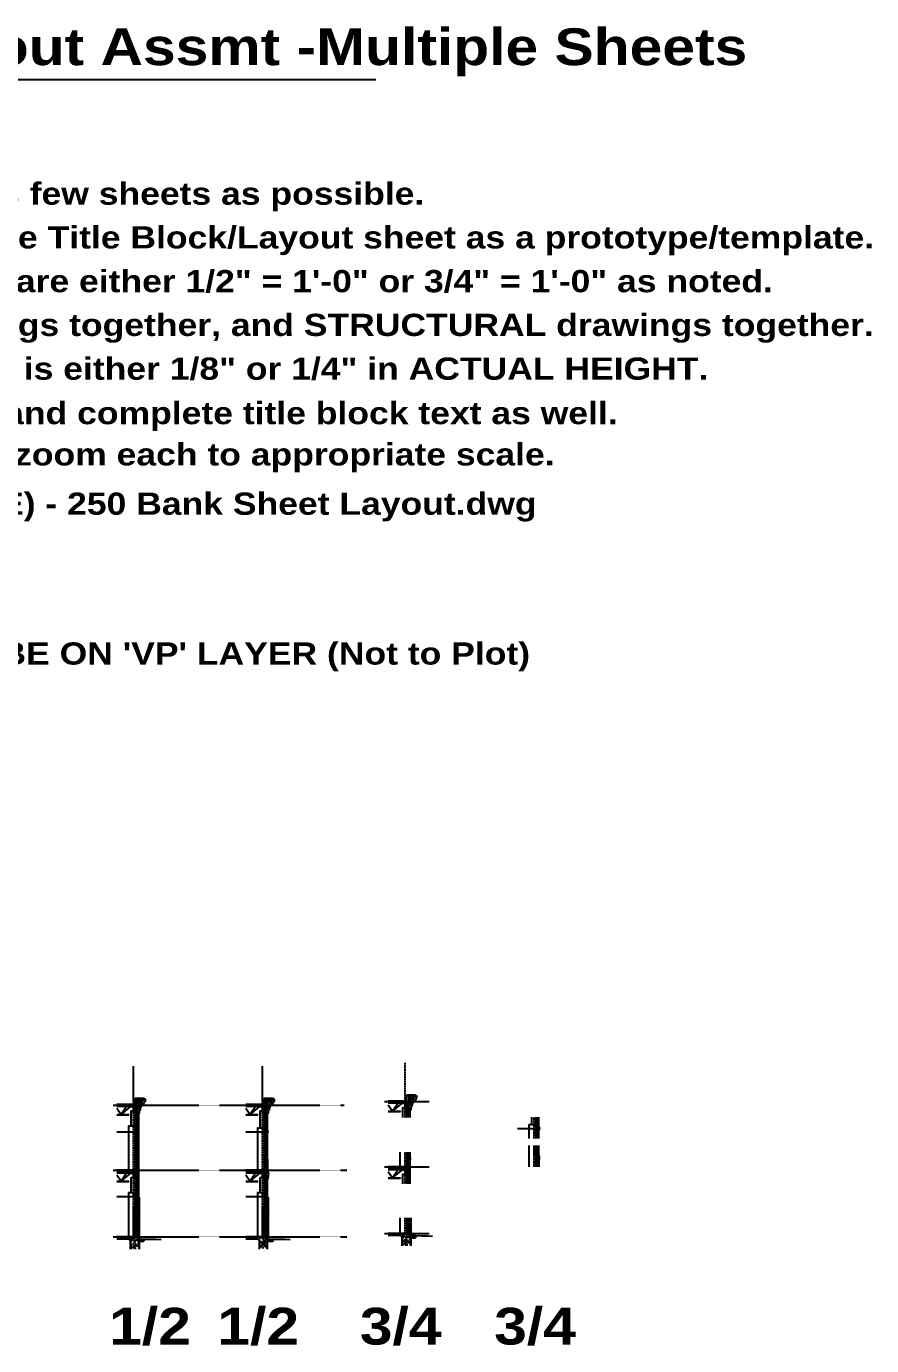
# Model space of a CAD drawing. Header units: inches. Extents: x -37 to 8263, y -3768 to 3636.
# Drawn here: x 3780 to 6064, y 72 to 3636 of the extents above; entities that cross this region are included whole.
import ezdxf

# ---------------------------------------------------------------- set-up
doc = ezdxf.new("R2010")
doc.units = ezdxf.units.IN
doc.header["$MEASUREMENT"] = 0
doc.linetypes.add('DASHDOT2', pattern=[0.5, 0.25, -0.125, 0, -0.125])
doc.linetypes.add('DASHDOTX2', pattern=[2, 1, -0.5, 0, -0.5])
for name, color, linetype in [('poche', 1, 'Continuous'), ('STRUCTURE', 1, 'DASHDOTX2'), ('WALLS', 4, 'Continuous'), ('WINDOWS', 2, 'Continuous')]:
    doc.layers.add(name, color=color, linetype=linetype)
doc.styles.add('ARIAL BLACK', font='')
doc.styles.get('ARIAL BLACK').set_extended_font_data('Arial Black')
doc.linetypes.add('BATTING', pattern='A,0.0001,-0.1,[134,ltypeshp.shx,S=0.1,R=0,X=-0.1,Y=0],-0.2,[134,ltypeshp.shx,S=0.1,R=180,X=0.1,Y=0],-0.1', length=0.4001)
pattern_1 = [(50, (0, 0), (14.345204, -1.255043), [1.5, -16.5]), (355, (0, 0), (-2.775027, 15.043843), [1.2, -13.2]), (100.4514, (1.195, -0.105), (11.570188, 13.78879), [1.274804, -14.02284]), (46.1842, (0, 4), (21.34482, -3.31038), [2.25, -24.75]), (96.6356, (1.779, 3.724), (18.69325, 19.48236), [1.91221, -21.03426]), (351.1842, (0, 4), (18.69324, 19.48237), [1.8, -19.8]), (21, (2, 3), (11.93814, -8.052378), [1.5, -16.5]), (326, (2, 3), (4.866307, 14.503), [1.2, -13.2]), (71.4514, (2.995, 2.329), (16.804453, 6.45061), [1.274804, -14.02284]), (37.5, (0, 0), (0.243197, 6.657877), [0, -13.04, 0, -13.4, 0, -13.25]), (7.5, (0, 0), (5.261391, 7.888234), [0, -7.64, 0, -12.74, 0, -5.05]), (327.5, (-4.46, 0), (10.676449, -0.4510974), [0, -5, 0, -15.6, 0, -20.7]), (317.5, (-6.46, 0), (11.663723, 2.0021), [0, -6.5, 0, -10.36, 0, -14.7])]
pattern_2 = [(37.5, (0, 0), (-0.1259867, 3.8536475), [0, -3.04, 0, -3.4, 0, -3.25]), (7.5, (0, 0), (3.5395534, 5.644292), [0, -1.64, 0, -2.74, 0, -1.05]), (327.5, (-2.46, 0), (6.2282837, 0.011318), [0, -1, 0, -3.6, 0, -4.7]), (317.5, (-2.46, 0), (6.012253, 1.755351), [0, -0.5, 0, -2.36, 0, -2.7])]
pattern_3 = [(50, (733.936, 9.084), (14.345204, -1.255043), [1.5, -16.5]), (355, (733.936, 9.084), (-2.775027, 15.043843), [1.2, -13.2]), (100.4514, (735.132, 8.98), (11.570188, 13.78879), [1.274804, -14.02284]), (46.1842, (733.936, 13.084), (21.34482, -3.31038), [2.25, -24.75]), (96.6356, (735.715, 12.808), (18.69325, 19.48236), [1.91221, -21.03426]), (351.1842, (733.936, 13.084), (18.69324, 19.48237), [1.8, -19.8]), (21, (735.936, 12.084), (11.93814, -8.052378), [1.5, -16.5]), (326, (735.936, 12.084), (4.866307, 14.503), [1.2, -13.2]), (71.4514, (736.931, 11.413), (16.804453, 6.45061), [1.274804, -14.02284]), (37.5, (733.936, 9.084), (0.243197, 6.657877), [0, -13.04, 0, -13.4, 0, -13.25]), (7.5, (733.936, 9.084), (5.261391, 7.888234), [0, -7.64, 0, -12.74, 0, -5.05]), (327.5, (729.476, 9.084), (10.676449, -0.4510974), [0, -5, 0, -15.6, 0, -20.7]), (317.5, (727.476, 9.084), (11.663723, 2.0021), [0, -6.5, 0, -10.36, 0, -14.7])]

msp = doc.modelspace()

# ---------------------------------------------------------------- hatches: boundary and pattern name
at = {"layer": 'poche'}
h = msp.add_hatch(dxfattribs=at)
h.set_pattern_fill('AR-SAND', color=256, scale=2, style=0)
h.set_pattern_definition(pattern_2)
h.paths.add_polyline_path([(4098.3, 731.1), (4100.3, 731.1), (4100.3, 739.1), (4097.6, 739.1), (4094.8, 739.1), (4094.8, 733.9), (4087.8, 722.1), (4093.3, 722.1, -0.049635), (4096.3, 724.1), (4096.3, 727.1), (4098.3, 727.1)])
h.paths.add_polyline_path([(4093.3, 722.1), (4087.8, 722.1), (4079.3, 708), (4079.3, 699.1), (4082.3, 699.1), (4084.8, 699.1), (4084.8, 707.1), (4086.8, 707.1, -0.238935)])
h.paths.add_polyline_path([(4082.3, 699.1), (4079.3, 699.1), (4079.3, 572.1), (4082.3, 572.1)])
h.paths.add_polyline_path([(4082.3, 566.1, 1), (4082.3, 570.1), (4082.3, 572.1), (4079.3, 572.1), (4079.3, 564.1), (4082.3, 564.1)])
h = msp.add_hatch(dxfattribs=at)
h.set_pattern_fill('AR-SAND', color=256, scale=2, style=0)
h.set_pattern_definition(pattern_2)
h.paths.add_polyline_path([(4447, 731.1), (4449, 731.1), (4449, 739.1), (4446.3, 739.1), (4443.5, 739.1), (4443.5, 733.9), (4436.5, 722.1), (4442, 722.1, -0.049635), (4445, 724.1), (4445, 727.1), (4447, 727.1)])
h.paths.add_polyline_path([(4442, 722.1), (4436.5, 722.1), (4428, 708), (4428, 699.1), (4431, 699.1), (4433.5, 699.1), (4433.5, 707.1), (4435.5, 707.1, -0.238935)])
h.paths.add_polyline_path([(4431, 699.1), (4428, 699.1), (4428, 652.1), (4431, 652.1)])
h.paths.add_polyline_path([(4432.9, 652.1), (4431, 652.1), (4428, 652.1), (4428, 648.1), (4432.9, 648.1)])
h.paths.add_polyline_path([(4433, 576.1), (4428, 576.1), (4428, 570.1), (4431, 570.1)])
h.paths.add_polyline_path([(4431, 570.1), (4428, 570.1), (4428, 564.1), (4431, 564.1), (4431, 566.1, 1)])
h.paths.add_polyline_path([(4431, 564.1), (4428, 564.1), (4428, 546.1), (4431, 546.1)])
h.paths.add_polyline_path([(4431, 546.1), (4428, 546.1), (4428, 540.1), (4431, 540.1)])
h.paths.add_polyline_path([(4435, 540.1), (4431, 540.1), (4428, 540.1), (4428, 522.1), (4431, 522.1), (4433, 522.1)])
h.paths.add_polyline_path([(4433, 394.1), (4431, 396.1), (4428, 396.1), (4428, 390.1), (4430, 390.1), (4433, 390.1)])
h.paths.add_polyline_path([(4430, 390.1), (4428, 390.1), (4428, 366.1), (4430, 366.1)])
h.paths.add_polyline_path([(4430, 366.1), (4428, 366.1), (4428, 360.1), (4430, 360.1)])
h = msp.add_hatch(dxfattribs=at)
h.set_pattern_fill('AR-CONC', color=256, scale=2, style=0)
h.set_pattern_definition(pattern_1)
h.paths.add_polyline_path([(4068.3, 546.1), (4027, 546.1), (4027, 540.1), (4068.3, 540.1)])
h.paths.add_polyline_path([(4078.3, 546.1), (4068.3, 546.1), (4068.3, 540.1), (4078.3, 540.1)])
h.paths.add_polyline_path([(4055.3, 366.1), (4027, 366.1), (4027, 360.1), (4055.3, 360.1)])
h.paths.add_polyline_path([(4055.3, 366.1), (4055.3, 360.1), (4056.5, 360.1), (4060.3, 356.4), (4060.3, 335), (4084.3, 335), (4084.3, 360.1), (4079.3, 360.1), (4079.3, 366.1)])
h = msp.add_hatch(dxfattribs=at)
h.set_pattern_fill('AR-SAND', color=256, scale=2, style=0)
h.set_pattern_definition(pattern_2)
h.paths.add_polyline_path([(4082.3, 546.1), (4079.3, 546.1), (4079.3, 474.1), (4082.3, 474.1)])
h.paths.add_polyline_path([(4082.3, 564.1), (4079.3, 564.1), (4079.3, 546.1), (4082.3, 546.1)])
h = msp.add_hatch(dxfattribs=at)
h.set_pattern_fill('AR-CONC', color=256, scale=2, style=0)
h.set_pattern_definition(pattern_1)
h.paths.add_polyline_path([(4417, 546.1), (4378.9, 546.1), (4378.9, 540.1), (4417, 540.1)])
h.paths.add_polyline_path([(4427, 546.1), (4417, 546.1), (4417, 540.1), (4427, 540.1)])
h.paths.add_polyline_path([(4404, 366.1), (4378.9, 366.1), (4378.9, 360.1), (4404, 360.1)])
h.paths.add_polyline_path([(4404, 366.1), (4404, 360.1), (4405.2, 360.1), (4409, 356.4), (4409, 335), (4430, 335), (4430, 360.1), (4428, 360.1), (4428, 366.1)])
h.paths.add_polyline_path([(4446, 360.1), (4431, 360.1), (4431, 354.1), (4446, 354.1)])
h = msp.add_hatch(dxfattribs=at)
h.set_pattern_fill('AR-CONC', color=256, scale=2, style=0)
h.set_pattern_definition(pattern_3)
h.paths.add_polyline_path([(4802.3, 555.2), (4761, 555.2), (4761, 549.2), (4802.3, 549.2)])
h.paths.add_polyline_path([(4812.3, 555.2), (4802.3, 555.2), (4802.3, 549.2), (4812.3, 549.2)])
h.paths.add_polyline_path([(4789.3, 375.2), (4761, 375.2), (4761, 369.2), (4789.3, 369.2)])
h.paths.add_polyline_path([(4789.3, 375.2), (4789.3, 369.2), (4790.5, 369.2), (4794.3, 365.4), (4794.3, 344), (4818.3, 344), (4818.3, 369.2), (4813.3, 369.2), (4813.3, 375.2)])
h = msp.add_hatch(dxfattribs=at)
h.set_pattern_fill('AR-SAND', color=256, scale=2, style=0)
h.set_pattern_definition(pattern_2)
h.paths.add_polyline_path([(4084.3, 394.1), (4082.3, 396.1), (4079.3, 396.1), (4079.3, 366.1), (4084.3, 366.1)])
h.paths.add_polyline_path([(4084.3, 420.1), (4082.3, 422.1), (4079.3, 422.1), (4079.3, 396.1), (4084.3, 396.1)])
h.paths.add_polyline_path([(4079.3, 366.1), (4079.3, 360.1), (4084.3, 360.1), (4084.3, 366.1)])
h.paths.add_polyline_path([(4084.3, 446.1), (4082.3, 448.1), (4079.3, 448.1), (4079.3, 422.1), (4084.3, 422.1)])
h.paths.add_polyline_path([(4084.3, 472.1), (4082.3, 474.1), (4079.3, 474.1), (4079.3, 448.1), (4084.3, 448.1)])
h = msp.add_hatch(dxfattribs=at)
h.set_pattern_fill('AR-CONC', color=256, scale=2, style=0)
h.set_pattern_definition(pattern_1)
h.paths.add_polyline_path([(4097.3, 360.1), (4085.3, 360.1), (4085.3, 354.1), (4097.3, 354.1)])
h = msp.add_hatch(dxfattribs=at)
h.set_pattern_fill('AR-CONC', color=256, scale=2, style=0)
h.set_pattern_definition(pattern_3)
h.paths.add_polyline_path([(4831.3, 369.2), (4819.3, 369.2), (4819.3, 363.2), (4831.3, 363.2)])

# ---------------------------------------------------------------- linework, layer by layer
msp.add_line((1979.1, 3493.1), (4723.6, 3493.1))
at = {"layer": 'STRUCTURE'}
for p, q in [((4068.3, 827), (4068.3, 360.1)), ((4417, 827), (4417, 360.1)), ((4802.3, 836.1), (4802.3, 688.6)), ((5150.9, 689), (5150.9, 631.8)), ((5150.9, 612.7), (5150.9, 555.4)), ((4802.3, 594.5), (4802.3, 509.3)), ((4802.3, 417.6), (4802.3, 369.2))]:
    msp.add_line(p, q, dxfattribs=at)
at = {"layer": 'STRUCTURE', "color": 1, "linetype": 'DASHDOT2'}
for p, q in [((4014, 722.1), (4639.6, 722.1)), ((4747.9, 731.2), (4867.9, 731.2)), ((4014, 546.1), (4645.4, 546.1)), ((4747.9, 555.2), (4867.9, 555.2)), ((4014, 366.1), (4645.4, 366.1)), ((4747.9, 375.2), (4867.9, 375.2))]:
    msp.add_line(p, q, dxfattribs=at)
at = {"layer": 'STRUCTURE', "color": 2, "linetype": 'Continuous'}
for p, q in [((4062.3, 718.1), (4023.8, 718.1)), ((4071.1, 718.1), (4062.3, 718.1)), ((4071.1, 720.1), (4071.1, 718.1)), ((4411, 718.1), (4372.5, 718.1)), ((4419.8, 718.1), (4411, 718.1)), ((4419.8, 720.1), (4419.8, 718.1)), ((4796.3, 727.2), (4757.7, 727.2)), ((4805.1, 727.2), (4796.3, 727.2)), ((4805.1, 729.2), (4805.1, 727.2)), ((4023.8, 696.5), (4056.8, 696.5)), ((4023.8, 695.5), (4056.8, 695.5)), ((4056.8, 695.5), (4056.8, 696.5)), ((4372.5, 696.5), (4405.4, 696.5)), ((4372.5, 695.5), (4405.4, 695.5)), ((4405.4, 695.5), (4405.4, 696.5)), ((4757.7, 705.6), (4790.7, 705.6)), ((4757.7, 704.6), (4790.7, 704.6)), ((4790.7, 704.6), (4790.7, 705.6)), ((4062.3, 538.1), (4023.8, 538.1)), ((4071.1, 538.1), (4062.3, 538.1)), ((4071.1, 540.1), (4071.1, 538.1)), ((4411, 538.1), (4372.5, 538.1)), ((4419.8, 538.1), (4411, 538.1)), ((4419.8, 540.1), (4419.8, 538.1)), ((4796.3, 547.2), (4757.7, 547.2)), ((4805.1, 547.2), (4796.3, 547.2)), ((4805.1, 549.2), (4805.1, 547.2)), ((4023.8, 516.5), (4056.8, 516.5)), ((4023.8, 515.5), (4056.8, 515.5)), ((4056.8, 515.5), (4056.8, 516.5)), ((4372.5, 516.5), (4405.4, 516.5)), ((4372.5, 515.5), (4405.4, 515.5)), ((4405.4, 515.5), (4405.4, 516.5)), ((4757.7, 525.6), (4790.7, 525.6)), ((4757.7, 524.6), (4790.7, 524.6)), ((4790.7, 524.6), (4790.7, 525.6))]:
    msp.add_line(p, q, dxfattribs=at)
at = {"layer": 'STRUCTURE', "color": 5, "linetype": 'Continuous'}
for p, q in [((4062.3, 718.1), (4074.3, 718.1)), ((4068.3, 718.1), (4068.3, 706.1)), ((4411, 718.1), (4423, 718.1)), ((4417, 718.1), (4417, 706.1)), ((4796.3, 727.2), (4808.3, 727.2)), ((4796.3, 715.2), (4808.3, 715.2)), ((4802.3, 727.2), (4802.3, 715.2)), ((4062.3, 706.1), (4074.3, 706.1)), ((4411, 706.1), (4423, 706.1)), ((4062.3, 538.1), (4074.3, 538.1)), ((4068.3, 538.1), (4068.3, 526.1)), ((4411, 538.1), (4423, 538.1)), ((4417, 538.1), (4417, 526.1)), ((4796.3, 547.2), (4808.3, 547.2)), ((4796.3, 535.2), (4808.3, 535.2)), ((4802.3, 547.2), (4802.3, 535.2)), ((4062.3, 526.1), (4074.3, 526.1)), ((4411, 526.1), (4423, 526.1))]:
    msp.add_line(p, q, dxfattribs=at)
at = {"layer": 'WALLS', "color": 3}
for p, q in [((4831.6, 748.7), (4806.9, 748.4)), ((4097.6, 739.6), (4072.9, 739.4)), ((4072.9, 739.4), (4072.9, 728.7)), ((4421.6, 739.4), (4421.5, 728.7)), ((4446.3, 739.6), (4421.6, 739.4)), ((4806.9, 748.4), (4806.8, 737.8)), ((4082.3, 699.1), (4079.3, 699.1)), ((4431, 699.1), (4428, 699.1)), ((4816.3, 708.2), (4813.3, 708.2)), ((4431, 652.1), (4428, 652.1)), ((4428, 646.2), (4428, 646.2)), ((5164.9, 661.2), (5161.9, 661.2)), ((5161.9, 655.3), (5161.9, 655.3)), ((4079.3, 572.1), (4082.3, 572.1)), ((4428, 576.2), (4428, 576.2)), ((4431, 576.1), (4428, 576.1)), ((4813.3, 581.2), (4816.3, 581.2)), ((4813.3, 573.2), (4816.3, 573.2)), ((5161.9, 585.3), (5161.9, 585.3)), ((5164.9, 585.2), (5161.9, 585.2)), ((5161.9, 579.2), (5164.9, 579.2)), ((5161.9, 573.2), (5164.9, 573.2)), ((4079.3, 564.1), (4082.3, 564.1)), ((4428, 570.1), (4431, 570.1)), ((4428, 564.1), (4431, 564.1)), ((4431, 540.1), (4428, 540.1)), ((4082.3, 474.1), (4079.3, 474.1)), ((4084.3, 448.1), (4079.3, 448.1)), ((4428, 396.2), (4428, 396.2)), ((4430, 390.1), (4428, 390.1))]:
    msp.add_line(p, q, dxfattribs=at)
at = {"layer": 'WALLS'}
for p, q in [((4831.6, 748.2), (4831.6, 748.7)), ((4069.3, 723.1), (4023.8, 723.1)), ((4073.3, 720.1), (4023.8, 720.1)), ((4069.3, 723.1), (4073.3, 723.1)), ((4070, 723.1), (4073.1, 726.2)), ((4073.1, 726.2), (4073.1, 730.2)), ((4073.3, 739.1), (4073.3, 546.1)), ((4096.3, 727.1), (4096.3, 724.1)), ((4098.3, 727.1), (4096.3, 727.1)), ((4097.6, 739.1), (4097.6, 739.6)), ((4097.6, 739.1), (4100.3, 739.1)), ((4098.3, 731.1), (4098.3, 727.1)), ((4100.3, 731.1), (4098.3, 731.1)), ((4100.3, 739.1), (4100.3, 731.1)), ((4418, 723.1), (4372.5, 723.1)), ((4422, 720.1), (4372.5, 720.1)), ((4418, 723.1), (4422, 723.1)), ((4418.7, 723.1), (4421.7, 726.2)), ((4421.7, 726.2), (4421.7, 730.2)), ((4422, 720.1), (4422, 648.1)), ((4445, 727.1), (4445, 724.1)), ((4447, 727.1), (4445, 727.1)), ((4446.3, 739.1), (4446.3, 739.6)), ((4446.3, 739.1), (4449, 739.1)), ((4447, 731.1), (4447, 727.1)), ((4449, 731.1), (4447, 731.1)), ((4449, 739.1), (4449, 731.1)), ((4803.3, 732.2), (4757.7, 732.2)), ((4807.3, 729.2), (4757.7, 729.2)), ((4803.3, 732.2), (4807.3, 732.2)), ((4804, 732.2), (4807, 735.3)), ((4807, 735.3), (4807, 739.3)), ((4807.3, 748.2), (4807.3, 688.6)), ((4818.8, 716.2), (4818.8, 708.2)), ((4820.8, 716.2), (4818.8, 716.2)), ((4832.3, 736.2), (4830.3, 736.2)), ((4830.3, 736.2), (4830.3, 733.2)), ((4831.6, 748.2), (4834.3, 748.2)), ((4834.3, 740.2), (4832.3, 740.2)), ((4832.3, 740.2), (4832.3, 736.2)), ((4834.3, 748.2), (4834.3, 740.2)), ((4084.8, 699.1), (4082.3, 699.1)), ((4082.3, 699.1), (4082.3, 572.1)), ((4084.8, 707.1), (4084.8, 699.1)), ((4086.8, 707.1), (4084.8, 707.1)), ((4433.5, 699.1), (4431, 699.1)), ((4431, 652.1), (4431, 699.1)), ((4435.5, 707.1), (4433.5, 707.1)), ((4433.5, 707.1), (4433.5, 699.1)), ((4816.3, 708.2), (4816.3, 688.6)), ((4818.8, 708.2), (4816.3, 708.2)), ((5155.9, 689), (5155.9, 657.2)), ((5164.9, 661.2), (5164.9, 689)), ((4073.3, 648.5), (4023.8, 648.5)), ((4422.1, 648.5), (4372.9, 648.5)), ((4422, 648.1), (4432.9, 648.1)), ((4432.9, 652.1), (4431, 652.1)), ((4432.9, 648.1), (4432.9, 652.1)), ((5156, 657.6), (5106.8, 657.6)), ((5155.9, 657.2), (5166.8, 657.2)), ((5166.8, 661.2), (5164.9, 661.2)), ((5166.8, 657.2), (5166.8, 661.2)), ((4082.3, 572.1), (4082.3, 570.1)), ((4433, 576.1), (4422, 576.1)), ((4422, 576.1), (4422, 546.1)), ((4424.9, 576.1), (4431, 576.1)), ((4431, 570.1), (4433, 576.1)), ((4807.3, 594.5), (4807.3, 555.2)), ((4816.3, 594.5), (4816.3, 581.2)), ((4816.3, 581.2), (4816.3, 579.2)), ((4816.3, 573.2), (4816.3, 575.2)), ((4816.3, 573.2), (4816.3, 509.3)), ((5166.9, 585.2), (5155.9, 585.2)), ((5155.9, 585.2), (5155.9, 555.2)), ((5158.8, 585.2), (5164.9, 585.2)), ((5164.9, 579.2), (5166.9, 585.2)), ((5164.9, 573.2), (5164.9, 575.2)), ((5164.9, 573.2), (5164.9, 555.4)), ((4078.3, 546.1), (4023.8, 546.1)), ((4078.3, 540.1), (4023.8, 540.1)), ((4073.3, 540.1), (4073.3, 366.1)), ((4078.3, 546.1), (4078.3, 540.1)), ((4082.3, 564.1), (4082.3, 566.1)), ((4082.3, 564.1), (4082.3, 474.1)), ((4427, 546.1), (4372.5, 546.1)), ((4427, 540.1), (4372.5, 540.1)), ((4422, 540.1), (4422, 522.1)), ((4427, 546.1), (4427, 540.1)), ((4431, 564.1), (4431, 566.1)), ((4431, 564.1), (4431, 540.1)), ((4435, 540.1), (4431, 540.1)), ((4433, 522.1), (4435, 540.1)), ((4812.3, 555.2), (4757.7, 555.2)), ((4812.3, 549.2), (4757.7, 549.2)), ((4807.3, 549.2), (4807.3, 509.3)), ((4812.3, 555.2), (4812.3, 549.2)), ((4422, 522.1), (4431, 522.1)), ((4431, 522.1), (4433, 522.1)), ((4073.3, 474.1), (4023.8, 474.1)), ((4082.3, 474.1), (4084.3, 472.1)), ((4084.3, 472.1), (4084.3, 448.1)), ((4424.9, 474.1), (4372.5, 474.1)), ((4082.3, 448.1), (4084.3, 446.1)), ((4084.3, 446.1), (4084.3, 422.1)), ((4084.3, 422.1), (4079.3, 422.1)), ((4084.3, 396.1), (4079.3, 396.1)), ((4082.3, 422.1), (4084.3, 420.1)), ((4082.3, 396.1), (4084.3, 394.1)), ((4084.3, 420.1), (4084.3, 396.1)), ((4084.3, 394.1), (4084.3, 360.1)), ((4422, 396.1), (4424.9, 396.1)), ((4422, 396.1), (4422, 366.1)), ((4424.9, 396.1), (4431, 396.1)), ((4431, 396.1), (4433, 394.1)), ((4433, 394.1), (4433, 390.1)), ((4807.3, 417.6), (4807.3, 375.2)), ((4818.3, 405.2), (4813.3, 405.2)), ((4816.3, 405.2), (4818.3, 403.2)), ((4818.3, 417.6), (4818.3, 405.2)), ((4818.3, 403.2), (4818.3, 369.2)), ((4079.3, 366.1), (4023.8, 366.1)), ((4056.5, 360.1), (4023.8, 360.1)), ((4060.3, 356.4), (4056.5, 360.1)), ((4079.3, 366.1), (4079.3, 360.1)), ((4084.3, 360.1), (4079.3, 360.1)), ((4084.3, 360.1), (4084.3, 332.4)), ((4085.3, 360.1), (4085.3, 354.1)), ((4085.3, 360.1), (4097.3, 360.1)), ((4097.3, 360.1), (4097.3, 354.1)), ((4428, 366.1), (4372.5, 366.1)), ((4405.2, 360.1), (4372.5, 360.1)), ((4409, 356.4), (4405.2, 360.1)), ((4428, 366.1), (4428, 360.1)), ((4430, 360.1), (4428, 360.1)), ((4433, 390.1), (4430, 390.1)), ((4430, 390.1), (4430, 360.1)), ((4430, 360.1), (4430, 332.4)), ((4431, 360.1), (4431, 354.1)), ((4431, 360.1), (4446, 360.1)), ((4446, 360.1), (4446, 354.1)), ((4813.3, 375.2), (4757.7, 375.2)), ((4790.5, 369.2), (4757.7, 369.2)), ((4794.3, 365.4), (4790.5, 369.2)), ((4794.3, 365.4), (4794.3, 341.5)), ((4813.3, 375.2), (4813.3, 369.2)), ((4818.3, 369.2), (4813.3, 369.2)), ((4818.3, 369.2), (4818.3, 341.5)), ((4819.3, 369.2), (4831.3, 369.2)), ((4819.3, 369.2), (4819.3, 363.2)), ((4819.3, 363.2), (4831.3, 363.2)), ((4831.3, 369.2), (4831.3, 363.2)), ((4060.3, 356.4), (4060.3, 332.4)), ((4085.3, 354.1), (4097.3, 354.1)), ((4409, 356.4), (4409, 332.4)), ((4431, 354.1), (4446, 354.1))]:
    msp.add_line(p, q, dxfattribs=at)
at = {"layer": 'WALLS', "color": 2}
for p, q in [((4069.3, 722.1), (4023.8, 722.1)), ((4069.3, 723.1), (4069.3, 721.6)), ((4069.3, 723.1), (4073.3, 721.6)), ((4073.3, 723.1), (4069.3, 721.6)), ((4073.3, 721.6), (4069.3, 720.1)), ((4069.3, 721.6), (4073.3, 720.1)), ((4069.3, 721.6), (4069.3, 720.1)), ((4069.3, 721.6), (4073.3, 721.6)), ((4073.3, 739.1), (4097.6, 739.1)), ((4079.3, 739.1), (4079.3, 366.1)), ((4079.3, 708), (4094.8, 733.9)), ((4079.3, 733.1), (4094.4, 733.1)), ((4079.3, 719.6), (4087.4, 733.1)), ((4094.8, 739.1), (4094.8, 733.9)), ((4418, 722.1), (4372.5, 722.1)), ((4418, 723.1), (4418, 721.6)), ((4418, 723.1), (4422, 721.6)), ((4422, 723.1), (4418, 721.6)), ((4418, 721.6), (4422, 721.6)), ((4418, 721.6), (4418, 720.1)), ((4418, 721.6), (4422, 720.1)), ((4422, 721.6), (4418, 720.1)), ((4422, 739.1), (4422, 720.1)), ((4422, 739.1), (4446.3, 739.1)), ((4428, 739.1), (4428, 648.1)), ((4428, 708), (4443.5, 733.9)), ((4428, 733.1), (4443.1, 733.1)), ((4428, 719.6), (4436.1, 733.1)), ((4443.5, 739.1), (4443.5, 733.9)), ((4803.3, 731.2), (4757.7, 731.2)), ((4807.3, 732.2), (4803.3, 730.7)), ((4803.3, 732.2), (4807.3, 730.7)), ((4803.3, 732.2), (4803.3, 730.7)), ((4803.3, 730.7), (4807.3, 730.7)), ((4803.3, 730.7), (4803.3, 729.2)), ((4803.3, 730.7), (4807.3, 729.2)), ((4807.3, 730.7), (4803.3, 729.2)), ((4807.3, 748.2), (4831.6, 748.2)), ((4813.3, 748.2), (4813.3, 688.6)), ((4813.3, 717), (4828.8, 742.9)), ((4813.3, 728.7), (4821.3, 742.2)), ((4813.3, 742.2), (4828.3, 742.2)), ((4828.8, 748.2), (4828.8, 742.9)), ((5161.9, 689), (5161.9, 657.2)), ((4428, 576.1), (4428, 522.1)), ((4813.3, 594.5), (4813.3, 509.3)), ((5161.9, 585.2), (5161.9, 555.4)), ((4078.3, 546.1), (4079.3, 546.1)), ((4078.3, 545.4), (4079.3, 545.4)), ((4078.3, 544.5), (4079.3, 544.5)), ((4078.3, 543.6), (4079.3, 543.6)), ((4078.3, 542.7), (4079.3, 542.7)), ((4078.3, 541.8), (4079.3, 541.8)), ((4078.3, 540.9), (4079.3, 540.9)), ((4078.3, 540.1), (4079.3, 540.1)), ((4427, 546.1), (4428, 546.1)), ((4427, 545.4), (4428, 545.4)), ((4427, 544.5), (4428, 544.5)), ((4427, 543.6), (4428, 543.6)), ((4427, 542.7), (4428, 542.7)), ((4427, 541.8), (4428, 541.8)), ((4427, 540.9), (4428, 540.9)), ((4427, 540.1), (4428, 540.1)), ((4812.3, 555.2), (4813.3, 555.2)), ((4812.3, 554.5), (4813.3, 554.5)), ((4812.3, 553.6), (4813.3, 553.6)), ((4812.3, 552.7), (4813.3, 552.7)), ((4812.3, 551.8), (4813.3, 551.8)), ((4812.3, 550.9), (4813.3, 550.9)), ((4812.3, 550), (4813.3, 550)), ((4812.3, 549.2), (4813.3, 549.2)), ((4428, 396.1), (4428, 366.1)), ((4813.3, 417.6), (4813.3, 375.2))]:
    msp.add_line(p, q, dxfattribs=at)
at = {"layer": 'WALLS', "color": 1}
for p, q in [((4023.8, 713.2), (4035.5, 696.5)), ((4035.5, 696.5), (4062.3, 718.1)), ((4050.6, 718.1), (4035.5, 696.5)), ((4372.5, 713.2), (4384.1, 696.5)), ((4384.1, 696.5), (4411, 718.1)), ((4399.2, 718.1), (4384.1, 696.5)), ((4757.7, 722.3), (4769.4, 705.6)), ((4784.5, 727.2), (4769.4, 705.6)), ((4769.4, 705.6), (4796.3, 727.2)), ((4796.3, 715.2), (4796.3, 688.6)), ((4062.3, 706.1), (4062.3, 666.1)), ((4411, 706.1), (4411, 660.8)), ((5144.9, 689), (5144.9, 669.9)), ((4055.3, 666.1), (4073.3, 666.1)), ((4055.3, 666.1), (4055.3, 546.1)), ((4404, 660.8), (4422, 660.8)), ((4404, 660.8), (4404, 546.1)), ((4422, 648.1), (4422, 576.1)), ((5137.9, 669.9), (5137.9, 631.8)), ((5137.9, 669.9), (5155.9, 669.9)), ((5155.9, 657.2), (5155.9, 631.8)), ((5137.9, 612.7), (5137.9, 555.2)), ((5155.9, 612.7), (5155.9, 585.2)), ((4789.3, 594.5), (4789.3, 555.2)), ((4035.5, 516.5), (4062.3, 538.1)), ((4050.6, 538.1), (4035.5, 516.5)), ((4384.1, 516.5), (4411, 538.1)), ((4399.2, 538.1), (4384.1, 516.5)), ((4757.7, 542.3), (4769.4, 525.6)), ((4784.5, 547.2), (4769.4, 525.6)), ((4769.4, 525.6), (4796.3, 547.2)), ((4796.3, 535.2), (4796.3, 509.3)), ((4023.8, 533.2), (4035.5, 516.5)), ((4062.3, 526.1), (4062.3, 486.1)), ((4372.5, 533.2), (4384.1, 516.5)), ((4411, 526.1), (4411, 486.1)), ((4422, 522.1), (4422, 396.1)), ((4055.3, 486.1), (4073.3, 486.1)), ((4055.3, 486.1), (4055.3, 360.1)), ((4404, 486.1), (4422, 486.1)), ((4404, 486.1), (4404, 360.1)), ((4431, 474.1), (4433, 472.1)), ((4433, 472.1), (4433, 448.1)), ((4431, 448.1), (4433, 446.1)), ((4433, 446.1), (4433, 422.1)), ((4433, 422.1), (4430.9, 422.1)), ((4433, 396.1), (4430.9, 396.1)), ((4431, 422.1), (4433, 420.1)), ((4431, 396.1), (4433, 394.1)), ((4433, 420.1), (4433, 396.1)), ((4433, 394.1), (4433, 360.1)), ((4789.3, 417.6), (4789.3, 369.2))]:
    msp.add_line(p, q, dxfattribs=at)
at = {"layer": 'WALLS', "color": 1, "linetype": 'BATTING', "ltscale": 0.13}
for p, q in [((4076.3, 546.2), (4076.3, 720.1)), ((4425, 648.5), (4425, 720)), ((4425, 546.2), (4425, 576)), ((4076.3, 366.2), (4076.3, 540.1)), ((4425, 522.1), (4425, 540.1)), ((4425, 366.2), (4425, 396.1))]:
    msp.add_line(p, q, dxfattribs=at)
at = {"layer": 'WALLS', "color": 1, "linetype": 'BATTING', "ltscale": 0.6}
for p, q in [((4810.3, 688.6), (4810.3, 729.1)), ((4810.3, 555.3), (4810.3, 594.5)), ((4810.3, 509.3), (4810.3, 549.1)), ((4810.3, 375.3), (4810.3, 417.6))]:
    msp.add_line(p, q, dxfattribs=at)
at = {"layer": 'WALLS', "color": 1, "linetype": 'BATTING', "ltscale": 1.8}
for p, q in [((5158.9, 657.6), (5158.9, 689)), ((5158.9, 555.3), (5158.9, 585.1))]:
    msp.add_line(p, q, dxfattribs=at)
at = {"layer": 'WALLS', "color": 5}
for points in [[(4423.4, 650.8), (4422.1, 650.8), (4422.1, 648.5), (4427.9, 648.5), (4427.9, 650.8), (4426.6, 650.8)], [(5157.4, 659.8), (5156, 659.8), (5156, 657.6), (5161.8, 657.6), (5161.8, 659.8), (5160.6, 659.8)], [(4423.4, 573.8), (4422.1, 573.8), (4422.1, 576), (4427.9, 576), (4427.9, 573.8), (4426.6, 573.8)], [(5157.4, 582.9), (5156, 582.9), (5156, 585.1), (5161.8, 585.1), (5161.8, 582.9), (5160.6, 582.9)], [(4074.8, 548.5), (4073.4, 548.5), (4073.4, 546.2), (4079.2, 546.2), (4079.2, 548.5), (4078, 548.5)], [(4074.8, 537.8), (4073.4, 537.8), (4073.4, 540.1), (4079.2, 540.1), (4079.2, 537.8), (4078, 537.8)], [(4423.4, 548.5), (4422.1, 548.5), (4422.1, 546.2), (4427.9, 546.2), (4427.9, 548.5), (4426.6, 548.5)], [(4423.4, 537.8), (4422.1, 537.8), (4422.1, 540.1), (4427.9, 540.1), (4427.9, 537.8), (4426.6, 537.8)], [(4808.7, 557.6), (4807.4, 557.6), (4807.4, 555.3), (4813.2, 555.3), (4813.2, 557.6), (4811.9, 557.6)], [(4808.7, 546.9), (4807.4, 546.9), (4807.4, 549.1), (4813.2, 549.1), (4813.2, 546.9), (4811.9, 546.9)], [(4423.4, 393.8), (4422.1, 393.8), (4422.1, 396.1), (4427.9, 396.1), (4427.9, 393.8), (4426.6, 393.8)], [(4074.8, 368.5), (4073.4, 368.5), (4073.4, 366.2), (4079.2, 366.2), (4079.2, 368.5), (4078, 368.5)], [(4423.4, 368.5), (4422.1, 368.5), (4422.1, 366.2), (4427.9, 366.2), (4427.9, 368.5), (4426.6, 368.5)], [(4808.7, 377.6), (4807.4, 377.6), (4807.4, 375.3), (4813.2, 375.3), (4813.2, 377.6), (4811.9, 377.6)]]:
    msp.add_lwpolyline(points, dxfattribs=at)
at = {"layer": 'WALLS', "color": 6}
for points in [[(4097.3, 360.1), (4115.1, 359.8), (4129.5, 360), (4143.5, 359)], [(4446, 360.1), (4463.8, 359.8), (4478.2, 360), (4492.1, 359)], [(4831.3, 369.2), (4849.1, 368.9), (4863.5, 369.1), (4877.4, 368)]]:
    msp.add_lwpolyline(points, dxfattribs=at)
at = {"layer": 'WALLS'}
for centre, radius, start, end in [((4104.9, 708.2), 18.1, 118.2434, 183.3617), ((4453.5, 708.2), 18.1, 118.2434, 183.3617), ((4838.8, 717.3), 18.1, 118.2434, 183.3617), ((4816.3, 577.2), 2, 270, 90), ((5164.9, 577.2), 2, 270, 90), ((4082.3, 568.1), 2, 270, 90), ((4431, 568.1), 2, 270, 90)]:
    msp.add_arc(centre, radius, start, end, dxfattribs=at)
at = {"layer": 'WINDOWS', "linetype": 'Continuous'}
for p, q in [((4430.9, 648.1), (4424.9, 648.1)), ((4424.9, 646.1), (4424.9, 648.1)), ((4430.9, 646.1), (4424.9, 646.1)), ((4430.9, 646.1), (4430.9, 648.1)), ((5158.8, 655.2), (5158.8, 657.2)), ((5164.8, 657.2), (5158.8, 657.2)), ((5164.8, 655.2), (5158.8, 655.2)), ((5164.8, 655.2), (5164.8, 657.2)), ((4424.9, 576.1), (4424.9, 578.1)), ((4430.9, 578.1), (4424.9, 578.1)), ((4430.9, 576.1), (4424.9, 576.1)), ((4430.9, 576.1), (4430.9, 578.1)), ((5164.8, 587.2), (5158.8, 587.2)), ((5158.8, 585.2), (5158.8, 587.2)), ((5164.8, 585.2), (5158.8, 585.2)), ((5164.8, 585.2), (5164.8, 587.2)), ((4424.9, 520.1), (4424.9, 522.1)), ((4430.9, 522.1), (4424.9, 522.1)), ((4430.9, 520.1), (4424.9, 520.1)), ((4430.9, 520.1), (4430.9, 522.1)), ((4430.9, 475.1), (4424.9, 475.1)), ((4424.9, 473.1), (4424.9, 475.1)), ((4430.9, 473.1), (4424.9, 473.1)), ((4430.9, 473.1), (4430.9, 475.1)), ((4424.9, 396.1), (4424.9, 398.1)), ((4430.9, 398.1), (4424.9, 398.1)), ((4430.9, 396.1), (4424.9, 396.1)), ((4430.9, 396.1), (4430.9, 398.1))]:
    msp.add_line(p, q, dxfattribs=at)
at = {"layer": 'WINDOWS', "color": 1, "linetype": 'Continuous'}
for p, q in [((4424.9, 578.1), (4424.9, 646.1)), ((4430.9, 578.1), (4430.9, 646.1)), ((5158.8, 631.8), (5158.8, 655.2)), ((5164.8, 631.8), (5164.8, 655.2)), ((5158.8, 587.2), (5158.8, 612.7)), ((5164.8, 587.2), (5164.8, 612.7)), ((4424.9, 398.1), (4424.9, 520.1)), ((4430.9, 398.1), (4430.9, 520.1))]:
    msp.add_line(p, q, dxfattribs=at)
at = {"layer": 'WINDOWS', "color": 3, "linetype": 'Continuous'}
for p, q in [((4427.9, 578.1), (4427.9, 646.1)), ((5161.8, 631.8), (5161.8, 655.2)), ((5161.8, 587.2), (5161.8, 612.7)), ((4427.9, 475.1), (4427.9, 520.1)), ((4427.9, 398.1), (4427.9, 473.1))]:
    msp.add_line(p, q, dxfattribs=at)

# ---------------------------------------------------------------- texts
at = {"style": 'ARIAL BLACK'}
for s, height, p in [('ARCT 250 - Sheet Layout Assmt -Multiple Sheets', 99.358, (2046.9, 3531.8)), ('Arrange the following Drawings in as few sheets as possible.', 60, (2072.3, 3154.6)), ('Use your previously developed D-Size Title Block/Layout sheet as a prototype/template.', 60, (2072.3, 3036.4)), ('Plans are at 1/8" = 1\'0" Scale, others are either 1/2" = 1\'-0" or 3/4" = 1\'-0" as noted. ', 60, (2072.3, 2918.2)), ('Arrange all ARCHITECTURAL drawings together, and STRUCTURAL drawings together.', 60, (2072.3, 2800)), ('Add Drawing Titles.  Ensure that text is either 1/8" or 1/4" in ACTUAL HEIGHT.', 60, (2072.3, 2681.8)), ('Label sheet numbers appropriately, and complete title block text as well.', 60, (2072.3, 2561.6)), ('Create the necessary Viewports and zoom each to appropriate scale.', 60, (2072.3, 2450.1)), ('Title of Assignment is:  (YOUR NAME) - 250 Bank Sheet Layout.dwg', 60, (2072.3, 2316.9)), ("NOTE:   ALL VIEWPORTS SHOULD BE ON 'VP' LAYER (Not to Plot)", 60, (2084.1, 1912.1)), ('1/2', 99.36, (4003.3, 75)), ('1/2', 99.36, (4295.8, 75)), ('3/4', 99.36, (4680.7, 75)), ('3/4', 99.36, (5043.9, 75))]:
    msp.add_text(s, height=height, dxfattribs=at).set_placement(p)

doc.saveas('drawing.dxf')
